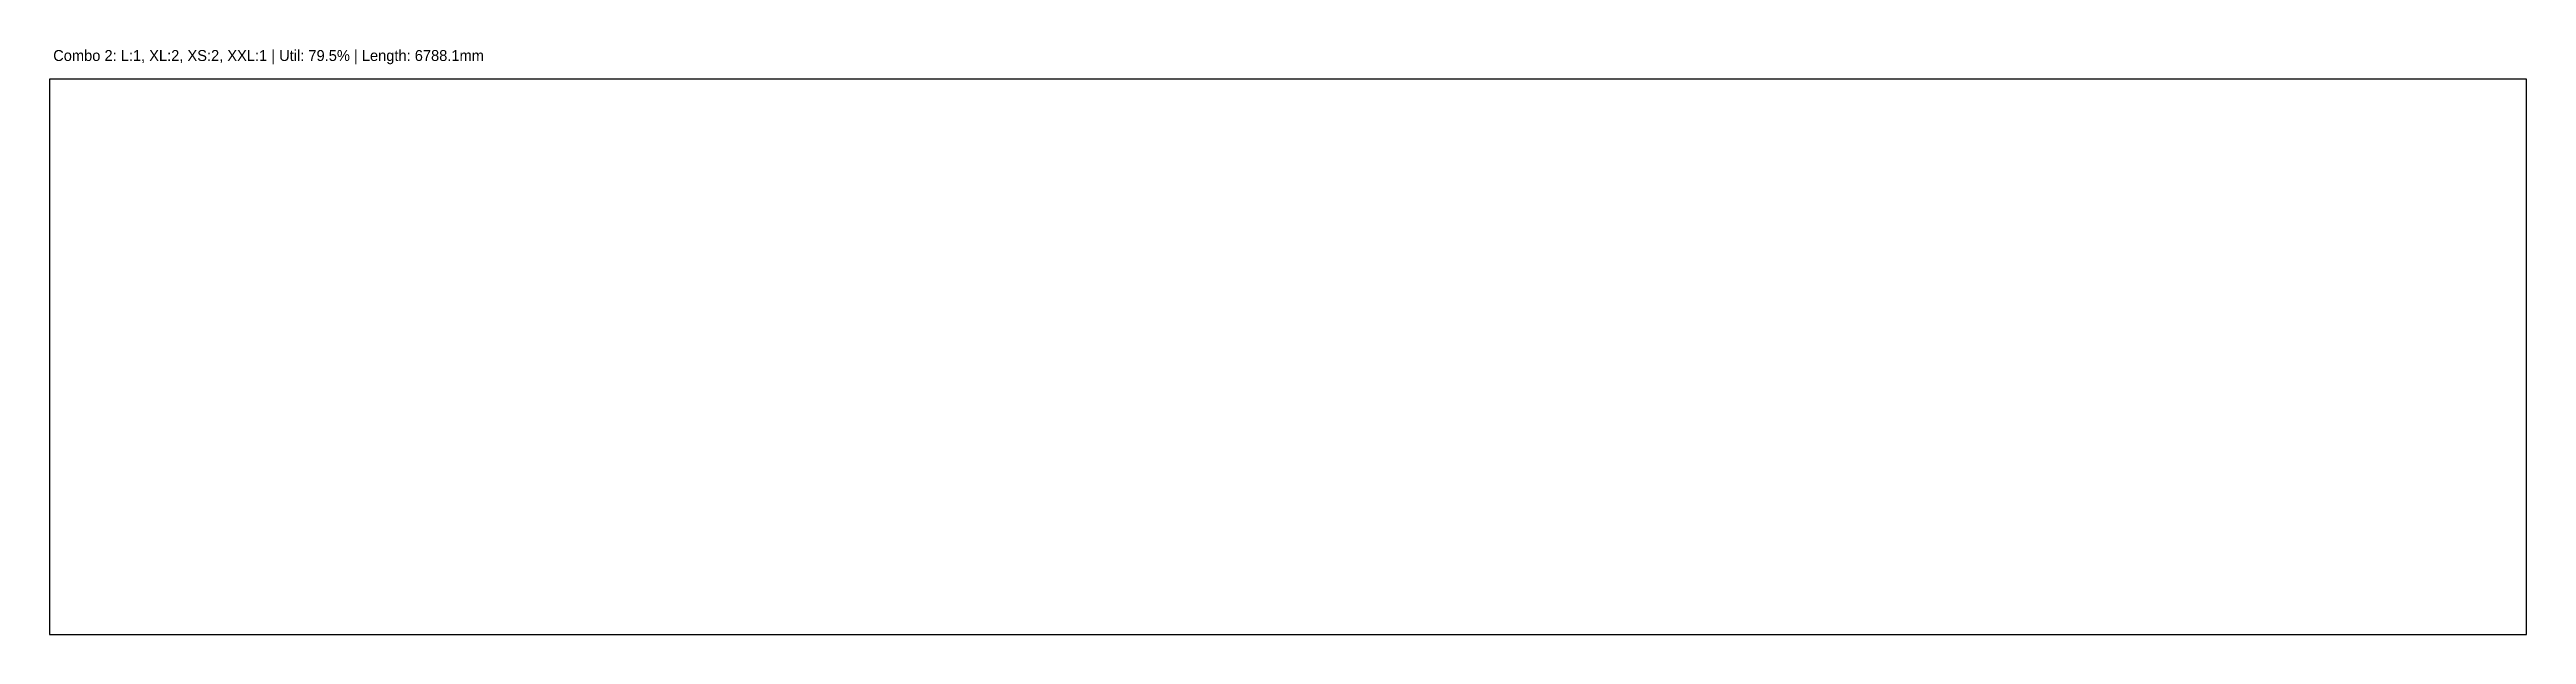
# Model space of a CAD drawing. Header units: metres. Extents: x 0 to 6788, y 0 to 1606.
import ezdxf

# ---------------------------------------------------------------- set-up
doc = ezdxf.new("R2010")
doc.units = ezdxf.units.M
doc.layers.add('CONTAINER', color=7, linetype='Continuous')
doc.layers.add('INFO', color=7, linetype='Continuous')

msp = doc.modelspace()

# ---------------------------------------------------------------- linework, layer by layer
at = {"layer": 'CONTAINER'}
msp.add_lwpolyline([(0, 0), (6788.1, 0), (6788.1, 1524), (0, 1524), (0, 0)], dxfattribs=at)

# ---------------------------------------------------------------- texts
at = {"layer": 'INFO'}
msp.add_text('Combo 2: L:1, XL:2, XS:2, XXL:1 | Util: 79.5% | Length: 6788.1mm', height=30, dxfattribs=at).set_placement((10, 1574))

doc.saveas('drawing.dxf')
